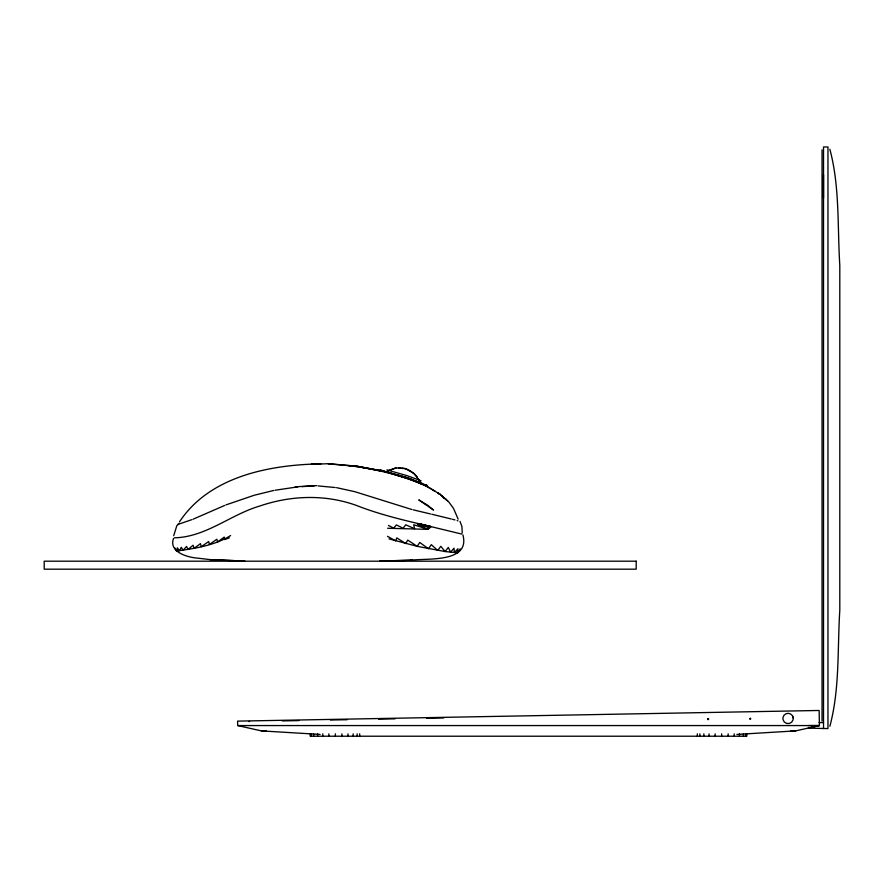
<?xml version="1.0" encoding="UTF-8"?>
<svg xmlns="http://www.w3.org/2000/svg" width="884" height="884" viewBox="0 0 884 884"><rect width="100%" height="100%" fill="white"/><g stroke="black" fill="none" stroke-linecap="round" stroke-linejoin="round"><path stroke-width="1.33" d="M823.523 174.833L823.523 198.215M400.883 468.31L396.242 467.835L387.336 470.94M793.213 717.907L793.036 719.919A5.182 5.182 0 0 1 782.992 719.51L782.981 717.488A5.182 5.182 0 0 1 793.213 717.907L792.616 715.974M173.717 535.726L176.855 525.604L179.12 523.737M462.233 533.052L461.923 526.499L460 521.416M829.866 726.261C839.933 688.636 837.347 648.79 839.8 610.181L839.8 265.366C837.347 226.757 839.933 186.911 829.866 149.285M173.485 538.466C168.601 552.091 187.53 557.373 197.519 558.135L210.945 559.705L244.835 561.053M179.408 521.98C208.701 477.349 266.791 465.393 316.759 463.956M416.95 477.404L417.314 477.04C412.817 471.669 405.867 467.083 398.607 468.067M230.613 535.549C214.646 545.483 195.032 548.467 176.568 551.041L174.999 548.157L177.375 551.052L177.341 547.826L179.518 550.765L181.264 547.273L183.098 550.268L186.557 546.434L188.005 549.494L193.032 545.24L194.115 548.334L200.48 543.627L201.298 546.688L208.679 541.516L209.453 544.456L216.878 539.218L217.575 541.98L224.249 537.085L224.624 539.616L229.376 537.848M388.584 470.796L391.8 469.426M224.58 505.493L193.132 519.184M225.829 504.941L254.216 495.25L273.852 490.432M392.905 469.028L396.242 467.835M191.927 519.637L180.093 523.693M178.137 524.002L179.132 523.958M736.902 734.416L795.644 730.891L819.413 725.565L819.136 710.471L237.619 721.123L237.697 725.565L261.377 730.891L320.118 734.416M811.158 727.399L819.324 725.565L237.697 725.565M445.006 498.664L446.354 499.659M275.189 490.222L297.93 486.841M174.358 537.837C206.116 537.052 230.613 514.499 260.051 505.946C292.825 494.753 328.992 494.112 361.302 507.317C383.943 515.648 407.469 521.173 430.961 526.466L428.11 529.35L387.612 528.256M447.636 500.83L441.05 495.184L444.486 498.311M295.289 486.808L316.715 485.603M301.963 486.62L314.063 485.935M311.367 464.056L314.814 463.978M410.607 560.268C426.364 557.959 470.575 563.329 462.896 534.853M448.055 501.217L446.1 499.681M388.993 560.821L412.651 560.191L379.689 561.02M319.643 464.045L328.229 463.702L342.13 464.918M320.848 463.879L312.571 464.155M315.212 464.133L319.886 464.012M248.813 721.51L249.642 721.499M282.272 720.902L298.925 720.593M330.406 720.018L347.202 719.709M378.54 719.134L395.049 718.836M426.685 718.25L443.768 717.941M819.413 725.565L808.319 725.565M819.081 722.604L823.523 722.604M261.377 730.891L266.206 730.891M790.815 730.891L795.644 730.891M237.895 560.799L210.403 559.627L210.945 559.705M341.379 464.984L357.467 466.487L382.905 471.382M402.043 468.409L405.524 468.697L413.867 473.426L420.099 481.327L417.734 478.388M341.975 464.929L356.572 466.1L383.28 471.106M328.185 463.835L341.533 464.973M318.063 485.913L335.246 487.537M347.865 465.514C373.037 468.619 398.209 474.122 421.602 484.123M355.688 466.056L383.181 471.172L408.53 478.531M336.572 487.67L354.727 491.659L411.845 509.504M430.431 513.936L413.182 509.836M461.625 534.047L418.894 523.693L430.95 526.787L418.596 523.858L430.287 527.582L417.425 524.311L428.11 529.35L413.69 524.742L414.607 528.72L405.734 524.809L403.126 528.256L396.419 524.93L393.723 528.079L388.463 525.472M431.757 514.234L451.26 518.985M808.208 728.129L827.965 728.582L827.965 146.965L823.523 146.965L823.523 728.582M452.475 519.295L454.917 519.914M421.115 480.808L407.303 475.714L386.905 469.901M395.137 474.885C409.038 478.542 422.906 483.449 435.016 491.327M388.098 472.443L407.568 477.813L427.37 485.625M379.976 469.968L407.612 477.791L422.618 483.647M395.413 474.564L407.27 477.968L426.563 486.078L434.707 491.062M389.037 538.875L417.226 546.345L445.061 551.539L457.857 552.832L460.354 549.008L456.697 552.732L457.967 548.71L454.398 552.522L454 548.213L450.564 552.18L448.321 547.428L445.061 551.539L440.784 546.279L437.757 550.467L431.293 544.654L428.508 548.798L419.734 542.467L417.226 546.345L407.734 540.091L405.712 543.561L396.805 537.892L395.689 540.898L387.49 536.301M380.562 470.089L384.308 471.282M457.127 520.477L457.945 520.875M425.69 484.631L426.895 485.316M444.221 498.057L439.956 494.222L434.596 490.974M438.586 493.471L439.923 494.255L437.9 492.952M438.077 493.084L439.956 494.222M427.922 506.267L433.569 510.068L427.679 505.239L418.773 499.891L426.906 505.56M445.856 499.283L443.16 497.051M448.608 501.725L453.514 508.422L458.144 519.107M822.043 149.86L822.043 721.123M746.803 733.853L746.803 736.217L310.218 736.217L310.218 733.853M745.941 733.853L745.941 736.217M743.433 733.853L743.433 736.217M739.433 733.853L739.433 736.217M734.217 733.853L734.217 736.217M728.151 733.853L728.151 736.217M721.642 733.853L721.642 736.217M715.134 733.853L715.134 736.217M709.067 733.853L709.067 736.217M703.852 733.853L703.852 736.217M699.852 733.853L699.852 736.217M697.343 733.853L697.343 736.217M359.678 733.853L359.678 736.217M357.169 733.853L357.169 736.217M353.169 733.853L353.169 736.217M347.953 733.853L347.953 736.217M341.887 733.853L341.887 736.217M335.379 733.853L335.379 736.217M328.87 733.853L328.87 736.217M322.793 733.853L322.793 736.217M317.588 733.853L317.588 736.217M313.588 733.853L313.588 736.217M311.08 733.853L311.08 736.217M707.664 718.99C708.482 721.2 709.388 717.3 707.664 718.99M749.709 718.659C750.538 720.858 751.411 716.957 749.709 718.659M636.182 561.196L44.2 561.196L44.2 569.186L636.182 569.186L636.182 561.196"/></g></svg>
